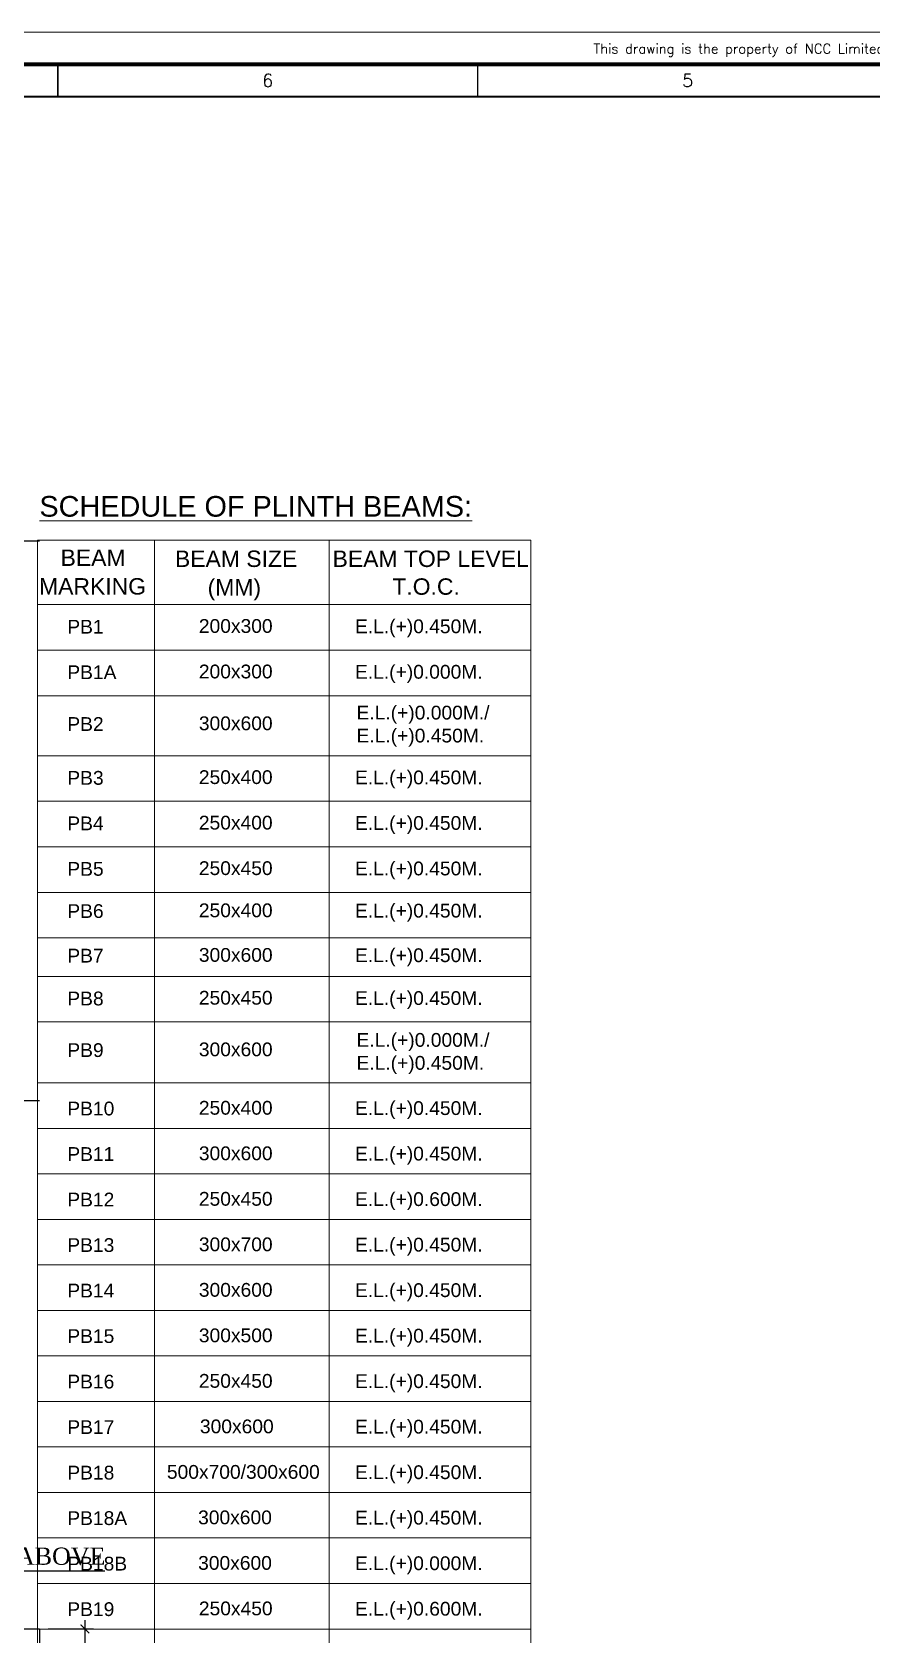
# Model space of a CAD drawing. Header units: millimetres. Extents: x 423806 to 486881, y 1786979 to 1831529.
# Drawn here: x 455044 to 464808, y 1811408 to 1830029 of the extents above; entities that cross this region are included whole.
import ezdxf
from ezdxf.enums import TextEntityAlignment as Align

# ---------------------------------------------------------------- set-up
doc = ezdxf.new("R2010")
doc.units = ezdxf.units.MM
doc.header["$LTSCALE"] = 150
doc.header["$PDSIZE"] = 0.01
doc.linetypes.add('DASHDOTX2', pattern=[2, 1, -0.5, 0, -0.5])
doc.linetypes.add('HIDDEN', pattern=[0.375, 0.25, -0.125])
doc.layers.get('0').update_dxf_attribs({"lineweight": 13})
for name, color, linetype in [('AD-ABOVE LINE', 4, 'Continuous'), ('AD-DIM_CHECK', 7, 'Continuous'), ('AD-GRID', 251, 'DASHDOTX2')]:
    doc.layers.add(name, color=color, linetype=linetype)
for name, color, linetype, lineweight in [('AD-TEXT', 7, 'Continuous', 25), ('OPEN', 8, 'Continuous', 5), ('TEXT', 7, 'Continuous', 13), ('Title', 7, 'Continuous', 20)]:
    doc.layers.add(name, color=color, linetype=linetype, lineweight=lineweight)
doc.styles.add('240122--R0_INST_ FLOOR PLANS XREF$0$Scale M 200', font='times.ttf', dxfattribs={"height": 200})
doc.styles.add('Arial', font='arial.ttf')
doc.styles.add('ncc', font='calibri.ttf', dxfattribs={"height": 2})
doc.styles.add('RS', font='romans.shx', dxfattribs={"width": 0.8})
doc.dimstyles.new('Scale 100', dxfattribs={"dimtxt": 200, "dimasz": 100, "dimexe": 100, "dimexo": 100, "dimgap": 50, "dimtad": 1, "dimdec": 0, "dimrnd": 5, "dimzin": 0, "dimdsep": 46, "dimtxsty": 'Standard', "dimblk": 'ARCHTICK', "dimcen": 0, "dimdle": 100, "dimclrd": 252, "dimclre": 252, "dimclrt": 256, "dimadec": 0, "dimazin": 0, "dimtfac": 1, "dimtdec": 0, "dimtofl": 0, "dimtmove": 1, "dimatfit": 3, "dimfxl": 0.18, "dimtolj": 1, "dimtzin": 0, "dimarcsym": 0})

# ---------------------------------------------------------------- blocks, each defined once
blk = doc.blocks.new('ADCL(P43)-AP-A1-L')
at = {"layer": 'Title', "color": 8}
blk.add_lwpolyline([(20, 574), (821, 574), (821, 20), (20, 20)], close=True, dxfattribs=at)
at = {"layer": 'Title', "color": 5, "const_width": 0.6}
blk.add_lwpolyline([(25, 569), (816, 569), (816, 25), (25, 25)], close=True, dxfattribs=at)
at = {"layer": 'Title', "color": 8, "const_width": 0.25}
for points in [[(420.5, 569), (420.5, 564)], [(485.58, 569), (485.58, 564)]]:
    blk.add_lwpolyline(points, dxfattribs=at)
at = {"layer": 'Title', "color": 1, "const_width": 0.3}
blk.add_lwpolyline([(30, 564), (811, 564), (811, 30), (30, 30)], close=True, dxfattribs=at)
at = {"layer": 'TEXT', "style": 'RS'}
blk.add_text('This drawing is the property of NCC Limited and must not be passed on to any person or body not authorised by us to receive it nor be copied or otherwise made use either in full or in part by such person or body without our prior permission in writing.', height=1.5, dxfattribs=at).set_placement((503.54, 570.67))
for s, p in [('6', (453.04, 566.5)), ('5', (518.13, 566.5))]:
    blk.add_text(s, height=2, dxfattribs=at).set_placement(p, align=Align.MIDDLE)
at = {"layer": 'Title', "style": 'ncc'}
for tag, height, p in [('TITLE-1', 3.25, (752.76, 65.74)), ('TITLE-2', 3.25, (752.76, 59.74)), ('TITLE-3', 3.25, (752.76, 53.74)), ('REV', 2.5, (800.69, 43.17))]:
    blk.add_attdef(tag, text='', height=height, dxfattribs=at).set_placement(p, align=Align.MIDDLE)
for tag, height, p in [('DSGN-DT', 2, (662.54, 63.84)), ('DSGN', 2, (681.8, 63.84)), ('DRAW-DT', 2, (662.54, 58.05)), ('DRAW', 2, (681.8, 58.05)), ('CHKD-DT', 2, (662.54, 52.09)), ('CHKD', 2, (681.8, 52.09)), ('APPD-DT', 2, (662.54, 46.07)), ('APPD', 2, (681.8, 46.07)), ('DRG-1', 2.75, (715.1, 42.96)), ('SCALE', 2, (706.44, 32.92)), ('SHEET', 2, (799.41, 32.92))]:
    blk.add_attdef(tag, text='', height=height, dxfattribs=at).set_placement(p, align=Align.MIDDLE_LEFT)
blk = doc.blocks.new('_ArchTick')
at = {"color": 0, "linetype": 'ByBlock', "const_width": 0.15}
blk.add_lwpolyline([(-0.5, -0.5), (0.5, 0.5)], dxfattribs=at)
blk = doc.blocks.new('*D323')
at = {"layer": 'AD-DIM_CHECK', "color": 252, "lineweight": -2, "transparency": 16777216}
for p, q in [((455658, 1811578), (455658, 1804328)), ((455231, 1811478), (455758, 1811478)), ((455231, 1804428), (455758, 1804428))]:
    blk.add_line(p, q, dxfattribs=at)
at = {"layer": 'Defpoints', "color": 0, "transparency": 16777216}
for p in [(455131, 1811478), (455131, 1804428), (455658, 1804428)]:
    blk.add_point(p, dxfattribs=at)
at = {"layer": 'AD-DIM_CHECK', "color": 252, "lineweight": -2, "transparency": 16777216, "xscale": 100, "yscale": 100, "zscale": 100}
for p, rotation in [((455658, 1811478), 90), ((455658, 1804428), 270)]:
    blk.add_blockref('_ArchTick', p, dxfattribs=dict(at, rotation=rotation))
at = {"layer": 'AD-DIM_CHECK', "transparency": 16777216, "insert": (455508, 1807953), "char_height": 200, "attachment_point": 5, "rotation": 90}
blk.add_mtext('\\A1;7050', dxfattribs=at)

msp = doc.modelspace()

# ---------------------------------------------------------------- linework, layer by layer
at = {"layer": 'AD-ABOVE LINE', "linetype": 'HIDDEN', "ltscale": 20}
msp.add_lwpolyline([(452131.1, 1811477.9), (455131.1, 1811477.9), (455131.1, 1804427.9), (452131.1, 1804427.9)], dxfattribs=at)
at = {"layer": 'AD-GRID', "lineweight": 25, "ltscale": 15}
for p, q in [((455131.3, 1824112.9), (429131.1, 1824112.9)), ((455131.3, 1817612.9), (429131.1, 1817612.9))]:
    msp.add_line(p, q, dxfattribs=at)
at = {"layer": 'OPEN'}
for p, q in [((455107.6, 1801431.1), (455107.6, 1824124.8)), ((455107.6, 1824124.8), (460842.9, 1824124.8)), ((456467.8, 1801431.1), (456467.8, 1824124.8)), ((456467.8, 1820563.8), (456467.8, 1824124.8)), ((456467.8, 1810948.1), (456467.8, 1824124.8)), ((458496.7, 1801431.1), (458496.7, 1824124.8)), ((458496.7, 1820563.8), (458496.7, 1824124.8)), ((458496.7, 1810948.1), (458496.7, 1824124.8)), ((460842.9, 1801431.1), (460842.9, 1824124.8)), ((455107.6, 1823377.2), (460842.9, 1823377.2)), ((455107.6, 1822848.5), (460842.9, 1822848.5)), ((455107.6, 1822319.8), (460842.9, 1822319.8)), ((455107.6, 1821621.3), (460842.9, 1821621.3)), ((455107.6, 1821092.5), (460842.9, 1821092.5)), ((455107.6, 1820563.8), (460842.9, 1820563.8)), ((455107.6, 1820035.1), (460842.9, 1820035.1)), ((455107.6, 1819506.4), (460842.9, 1819506.4)), ((455107.6, 1819058.1), (460842.9, 1819058.1)), ((455107.6, 1818529.4), (460842.9, 1818529.4)), ((455107.6, 1817821.4), (460842.9, 1817821.4)), ((455107.6, 1817292.7), (460842.9, 1817292.7)), ((455107.6, 1816764), (460842.9, 1816764)), ((455107.6, 1816235.3), (460842.9, 1816235.3)), ((455107.6, 1815706.6), (460842.9, 1815706.6)), ((455107.6, 1815177.8), (460842.9, 1815177.8)), ((455107.6, 1814649.1), (460842.9, 1814649.1)), ((455107.6, 1814120.4), (460842.9, 1814120.4)), ((455107.6, 1813591.7), (460842.9, 1813591.7)), ((455107.6, 1813062.9), (460842.9, 1813062.9)), ((455107.6, 1812534.2), (460842.9, 1812534.2)), ((455107.6, 1812005.5), (460842.9, 1812005.5)), ((455107.6, 1811476.8), (460842.9, 1811476.8))]:
    msp.add_line(p, q, dxfattribs=at)

# ---------------------------------------------------------------- block references
at = {"layer": 'Title', "linetype": 'ByBlock', "xscale": 75, "yscale": 75, "zscale": 75}
msp.add_blockref('ADCL(P43)-AP-A1-L', (423806.2, 1786979.4), dxfattribs=at)

# ---------------------------------------------------------------- texts
at = {"layer": 'AD-TEXT', "transparency": 33554687, "insert": (453518.8, 1812422.9), "char_height": 200, "width": 2349.657, "attachment_point": 1, "style": '240122--R0_INST_ FLOOR PLANS XREF$0$Scale M 200'}
msp.add_mtext('\\A1;\\pxqc;PORTICO ABOVE', dxfattribs=at)
at = {"layer": 'TEXT', "color": 1, "ltscale": 100, "style": 'Arial'}
msp.add_text('%%USCHEDULE OF PLINTH BEAMS:', height=240, dxfattribs=at).set_placement((455129.9, 1824399.4))
at = {"layer": 'TEXT', "color": 1, "style": 'Arial'}
for s, height, p in [('BEAM', 190.77, (455376.1, 1823826.9)), ('BEAM SIZE', 190.77, (456705.7, 1823815)), ('BEAM TOP LEVEL', 190.769, (458537.9, 1823815)), ('MARKING', 190.77, (455125.9, 1823494.5)), ('(MM)', 190.77, (457085.3, 1823483.2)), ('T.O.C.', 190.77, (459232.4, 1823492))]:
    msp.add_text(s, height=height, dxfattribs=at).set_placement(p)
at = {"layer": 'TEXT', "style": 'Arial'}
for s, p in [('PB1', (455454.3, 1823040.9)), ('200x300', (456983.5, 1823049.4)), ('E.L.(+)0.450M.', (458798.1, 1823045.8)), ('PB1A', (455454.3, 1822512.2)), ('200x300', (456983.5, 1822520.7)), ('E.L.(+)0.000M.', (458798.1, 1822517.1)), ('PB2', (455454.3, 1821910.4)), ('300x600', (456983.5, 1821918.8)), ('PB3', (455454.3, 1821284.9)), ('250x400', (456983.5, 1821293.4)), ('E.L.(+)0.450M.', (458798.1, 1821289.8)), ('PB4', (455454.3, 1820756.2)), ('250x400', (456983.5, 1820764.7)), ('E.L.(+)0.450M.', (458798.1, 1820761.1)), ('PB5', (455454.3, 1820227.5)), ('250x450', (456983.5, 1820236)), ('E.L.(+)0.450M.', (458798.1, 1820232.4)), ('PB6', (455454.3, 1819737.6)), ('250x400', (456983.5, 1819746.1)), ('E.L.(+)0.450M.', (458798.1, 1819742.5)), ('PB7', (455454.3, 1819219.6)), ('300x600', (456983.5, 1819228.1)), ('E.L.(+)0.450M.', (458798.1, 1819224.5)), ('PB8', (455454.3, 1818721.8)), ('250x450', (456983.5, 1818730.3)), ('E.L.(+)0.450M.', (458798.1, 1818726.7)), ('PB9', (455454.3, 1818122.2)), ('300x600', (456983.5, 1818130.7)), ('PB10', (455454.3, 1817443.5)), ('250x400', (456983.5, 1817452)), ('E.L.(+)0.450M.', (458798.1, 1817448.4)), ('300x600', (456983.5, 1816923.2)), ('E.L.(+)0.450M.', (458798.1, 1816919.7)), ('PB11', (455454.3, 1816914.8)), ('PB12', (455454.3, 1816386)), ('250x450', (456983.5, 1816394.5)), ('E.L.(+)0.600M.', (458798.1, 1816390.9)), ('PB13', (455454.3, 1815857.3)), ('300x700', (456983.5, 1815865.8)), ('E.L.(+)0.450M.', (458798.1, 1815862.2)), ('PB14', (455454.3, 1815328.6)), ('300x600', (456983.5, 1815337.1)), ('E.L.(+)0.450M.', (458798.1, 1815333.5)), ('PB15', (455454.3, 1814799.9)), ('300x500', (456983.5, 1814808.4)), ('E.L.(+)0.450M.', (458798.1, 1814804.8)), ('PB16', (455454.3, 1814271.2)), ('250x450', (456983.5, 1814279.6)), ('E.L.(+)0.450M.', (458798.1, 1814276)), ('PB17', (455454.3, 1813742.4)), ('300x600', (456995.9, 1813750.9)), ('E.L.(+)0.450M.', (458798.1, 1813747.3)), ('PB18', (455454.3, 1813213.7)), ('500x700/300x600', (456611.9, 1813222.2)), ('E.L.(+)0.450M.', (458798.1, 1813218.6)), ('PB18A', (455454.3, 1812685)), ('300x600', (456974.7, 1812693.5)), ('E.L.(+)0.450M.', (458798.1, 1812689.9)), ('PB18B', (455454.3, 1812156.3)), ('300x600', (456974.7, 1812164.7)), ('E.L.(+)0.000M.', (458798.1, 1812161.2)), ('PB19', (455454.3, 1811627.6)), ('250x450', (456983.5, 1811636)), ('E.L.(+)0.600M.', (458798.1, 1811632.4))]:
    msp.add_text(s, height=160, dxfattribs=at).set_placement(p)
at = {"layer": 'TEXT', "char_height": 160, "attachment_point": 1, "style": 'Arial'}
for insert, width in [((458815.7, 1822203.1), 2027.151), ((458815.7, 1818400.9), 3046.535)]:
    msp.add_mtext('E.L.(+)0.000M./\\PE.L.(+)0.450M.', dxfattribs=dict(at, insert=insert, width=width))

# ---------------------------------------------------------------- dimensions: what is measured, and where the dimension line sits
at = {"layer": 'AD-DIM_CHECK'}
dim = msp.add_linear_dim(base=(455658.4, 1804427.9), p1=(455131.1, 1811477.9), p2=(455131.1, 1804427.9), angle=90, dimstyle='Scale 100', dxfattribs=at)
dim.commit()
dim.dimension.update_dxf_attribs({"geometry": '*D323', "text_midpoint": (455508.4, 1807952.9)})

# ---------------------------------------------------------------- leaders
at = {"layer": 'AD-TEXT', "transparency": 33554687}
msp.add_leader([(452878.7, 1811477.9), (453444.9, 1812151.7), (455889.5, 1812151.7)], dimstyle='Scale 100', override={"dimasz": 200, "dimgap": 50, "dimtad": 0, "dimclrd": 256}, dxfattribs=at)

doc.saveas('drawing.dxf')
